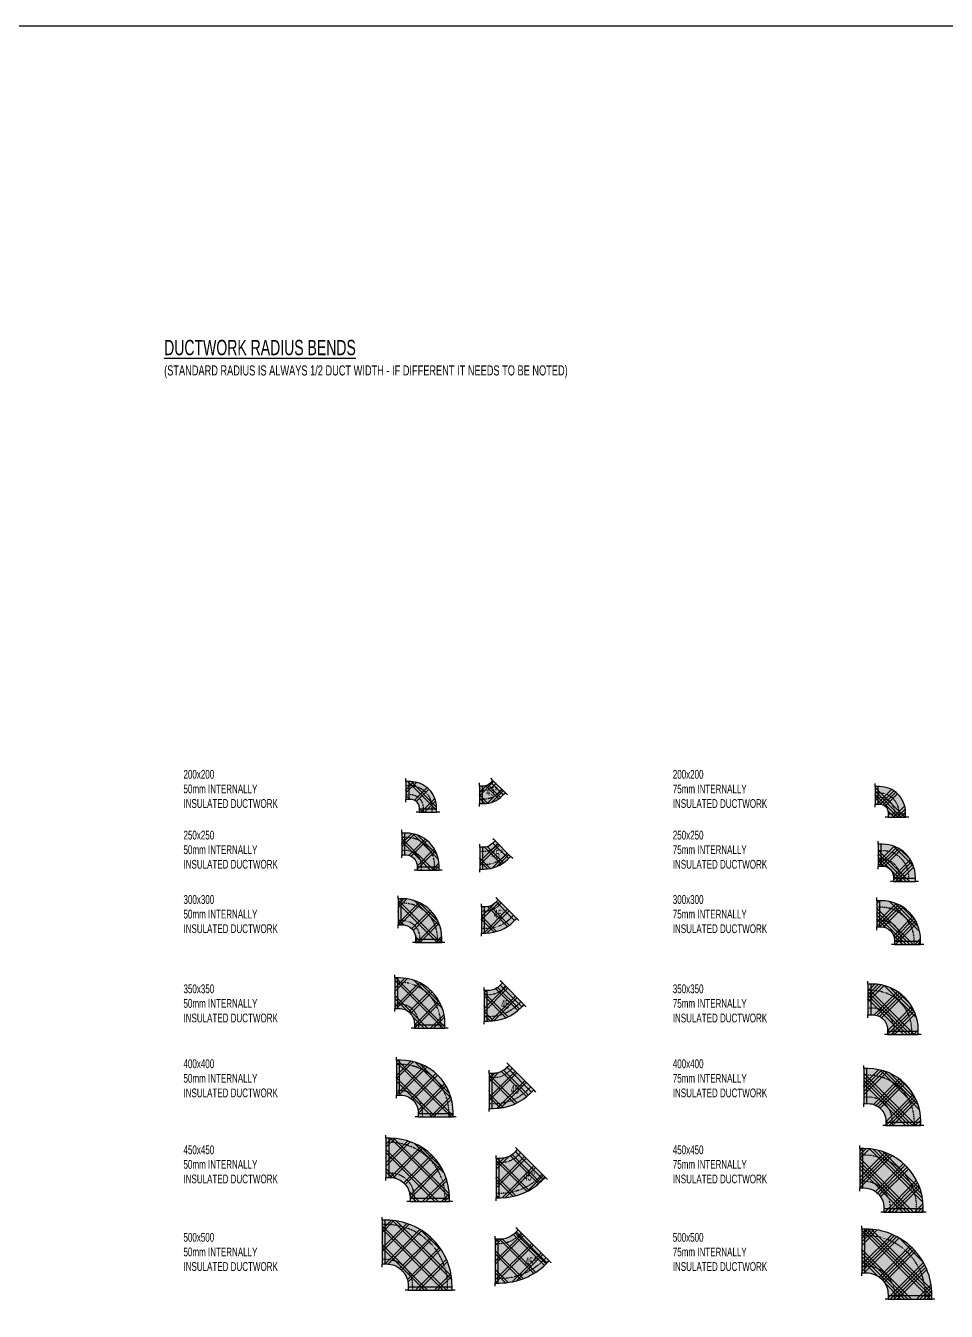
# Model space of a CAD drawing. Header units: millimetres. Extents: x 141 to 153906, y 19826 to 64501.
# Drawn here: x 111494 to 122018, y 49809 to 64501 of the extents above; entities that cross this region are included whole.
import ezdxf
from ezdxf.enums import TextEntityAlignment as Align

# ---------------------------------------------------------------- set-up
doc = ezdxf.new("R2010")
doc.units = ezdxf.units.MM
doc.linetypes.add('Ins', pattern=[1, 0.5, -0.5])
for name, color, linetype in [('Hvac-TextLabel2', 2, 'Continuous'), ('Hvacduct-sa', 160, 'Continuous'), ('Hvacduct-sa-Shading', 163, 'Continuous'), ('Hvacins', 118, 'Continuous'), ('HvacInsulation IN', 118, 'Continuous'), ('Hvactext', 7, 'Continuous')]:
    doc.layers.add(name, color=color, linetype=linetype)
doc.styles.add('Arial Narrow_1', font='ARIALN.TTF', dxfattribs={"height": 250})
doc.styles.add('HVACS', font='ARIALN.TTF', dxfattribs={"width": 0.8})
pattern_1 = [(45, (76276.46, -89129.04), (-169.70563, 169.70563), []), (45, (76316.46, -89129.04), (-169.70563, 169.70563), []), (45, (76356.46, -89129.04), (-169.70563, 169.70563), []), (45, (76396.46, -89129.04), (-169.70563, 169.70563), []), (135, (76276.46, -89129.04), (-169.70563, -169.70563), []), (135, (76316.46, -89129.04), (-169.70563, -169.70563), []), (135, (76356.46, -89129.04), (-169.70563, -169.70563), []), (135, (76396.46, -89129.04), (-169.70563, -169.70563), [])]

msp = doc.modelspace()

# ---------------------------------------------------------------- hatches: boundary and pattern name
at = {"layer": 'Hvacduct-sa-Shading'}
for points in [[(115891.4, 55862.3), (115841.4, 55862.3), (115841.4, 55662.3), (115891.4, 55662.3, -0.4142136), (115991.4, 55562.3), (115991.4, 55512.3), (116191.4, 55512.3), (116191.4, 55562.3, 0.4142136)], [(121253.2, 55805.9), (121203.2, 55805.9), (121203.2, 55605.9), (121253.2, 55605.9, -0.4142136), (121353.2, 55505.9), (121353.2, 55455.9), (121553.2, 55455.9), (121553.2, 55505.9, 0.4142136)], [(115843.7, 55274.6), (115793.7, 55274.6), (115793.7, 55024.6), (115843.7, 55024.6, -0.4142136), (115968.7, 54899.6), (115968.7, 54849.6), (116218.7, 54849.6), (116218.7, 54899.6, 0.4142136)], [(121289.1, 55146.8), (121239.1, 55146.8), (121239.1, 54896.8), (121289.1, 54896.8, -0.4142136), (121414.1, 54771.8), (121414.1, 54721.8), (121664.1, 54721.8), (121664.1, 54771.8, 0.4142136)], [(115801.2, 54523.8), (115751.2, 54523.8), (115751.2, 54223.8), (115801.2, 54223.8, -0.4142136), (115951.2, 54073.8), (115951.2, 54023.8), (116251.2, 54023.8), (116251.2, 54073.8, 0.4142136)], [(121274.7, 54501.5), (121224.7, 54501.5), (121224.7, 54201.5), (121274.7, 54201.5, -0.4142136), (121424.7, 54051.5), (121424.7, 54001.5), (121724.7, 54001.5), (121724.7, 54051.5, 0.4142136)], [(115762.2, 53620.6), (115712.2, 53620.6), (115712.2, 53270.6), (115762.2, 53270.6, -0.4142136), (115937.2, 53095.6), (115937.2, 53045.6), (116287.2, 53045.6), (116287.2, 53095.6, 0.4142136)], [(121172.4, 53548.4), (121122.4, 53548.4), (121122.4, 53198.4), (121172.4, 53198.4, -0.4142136), (121347.4, 53023.4), (121347.4, 52973.4), (121697.4, 52973.4), (121697.4, 53023.4, 0.4142136)], [(115781.3, 52679.9), (115731.3, 52679.9), (115731.3, 52279.9), (115781.3, 52279.9, -0.4142136), (115981.3, 52079.9), (115981.3, 52029.9), (116381.3, 52029.9), (116381.3, 52079.9, 0.4142136)], [(121125.9, 52582.1), (121075.9, 52582.1), (121075.9, 52182.1), (121125.9, 52182.1, -0.4142136), (121325.9, 51982.1), (121325.9, 51932.1), (121725.9, 51932.1), (121725.9, 51982.1, 0.4142136)], [(115662.3, 51787.4), (115612.3, 51787.4), (115612.3, 51337.4), (115662.3, 51337.4, -0.4142136), (115887.3, 51112.4), (115887.3, 51062.4), (116337.3, 51062.4), (116337.3, 51112.4, 0.4142136)], [(116922.5, 51556.5), (116872.5, 51556.5), (116872.5, 51106.5), (116922.5, 51106.5, 0.1989124), (117399.8, 51304.2), (117435.2, 51339.6), (117117, 51657.7), (117081.6, 51622.4, -0.1989124)], [(121079, 51668.5), (121029, 51668.5), (121029, 51218.5), (121079, 51218.5, -0.4142136), (121304, 50993.5), (121304, 50943.5), (121754, 50943.5), (121754, 50993.5, 0.4142136)], [(115617.7, 50850.2), (115567.7, 50850.2), (115567.7, 50350.2), (115617.7, 50350.2, -0.4142136), (115867.7, 50100.2), (115867.7, 50050.2), (116367.7, 50050.2), (116367.7, 50100.2, 0.4142136)], [(121102.5, 50749.1), (121052.5, 50749.1), (121052.5, 50249.1), (121102.5, 50249.1, -0.4142136), (121352.5, 49999.1), (121352.5, 49949.1), (121852.5, 49949.1), (121852.5, 49999.1, 0.4142136)]]:
    msp.add_hatch(color=256, dxfattribs=at).paths.add_polyline_path(points)
at = {"layer": 'Hvacduct-sa-Shading', "linetype": 'Continuous'}
for points in [[(116729.8, 55811.5), (116679.8, 55811.5), (116679.8, 55611.5), (116729.8, 55611.5, 0.1989124), (116941.9, 55699.4), (116977.3, 55734.7), (116835.9, 55876.1), (116800.5, 55840.8, -0.1989124)], [(116736.1, 55113.2), (116686.1, 55113.2), (116686.1, 54863.2), (116736.1, 54863.2, 0.1989124), (117001.3, 54973.1), (117036.7, 55008.4), (116859.9, 55185.2), (116824.5, 55149.8, -0.1989124)], [(116753.6, 54432.3), (116703.6, 54432.3), (116703.6, 54132.3), (116753.6, 54132.3, 0.1989124), (117071.8, 54264.1), (117107.2, 54299.4), (116895, 54511.6), (116859.7, 54476.2, -0.1989124)], [(116783.7, 53474.6), (116733.7, 53474.6), (116733.7, 53124.6), (116783.7, 53124.6, 0.1989124), (117154.9, 53278.4), (117190.3, 53313.8), (116942.8, 53561.2), (116907.4, 53525.9, -0.1989124)], [(116842.8, 52528.3), (116792.8, 52528.3), (116792.8, 52128.3), (116842.8, 52128.3, 0.1989124), (117267, 52304), (117302.4, 52339.3), (117019.5, 52622.2), (116984.2, 52586.8, -0.1989124)], [(116911.8, 50632), (116861.8, 50632), (116861.8, 50132), (116911.8, 50132, 0.1989124), (117442.1, 50351.7), (117477.4, 50387.1), (117123.9, 50740.6), (117088.5, 50705.3, -0.1989124)]]:
    msp.add_hatch(color=163, dxfattribs=at).paths.add_polyline_path(points)
at = {"layer": 'Hvacins', "linetype": 'Continuous'}
h = msp.add_hatch(dxfattribs=at)
h.set_pattern_fill('CONC_EXISTING', color=256, scale=20, angle=360, style=0)
h.set_pattern_definition([(45, (76129.82, -89129.04), (-107.76307, 107.76307), []), (45, (76165.74, -89129.04), (-107.76307, 107.76307), []), (315, (76129.82, -89129.04), (107.76307, 107.76307), []), (315, (76165.74, -89129.04), (107.76307, 107.76307), [])])
h.paths.add_polyline_path([(116729.8, 55811.5), (116679.8, 55811.5), (116679.8, 55611.5), (116729.8, 55611.5, 0.1989124), (116941.9, 55699.4), (116977.3, 55734.7), (116835.9, 55876.1), (116800.5, 55840.8, -0.1989124)])
h = msp.add_hatch(dxfattribs=at)
h.set_pattern_fill('CONC_EXISTING', color=256, scale=20, angle=360, style=0)
h.set_pattern_definition([(45, (76276.46, -89129.04), (-107.76307, 107.76307), []), (45, (76312.38, -89129.04), (-107.76307, 107.76307), []), (315, (76276.46, -89129.04), (107.76307, 107.76307), []), (315, (76312.38, -89129.04), (107.76307, 107.76307), [])])
h.paths.add_polyline_path([(116736.1, 55113.2), (116686.1, 55113.2), (116686.1, 54863.2), (116736.1, 54863.2, 0.1989124), (117001.3, 54973.1), (117036.7, 55008.4), (116859.9, 55185.2), (116824.5, 55149.8, -0.1989124)])
h = msp.add_hatch(dxfattribs=at)
h.set_pattern_fill('CONC_EXISTING', color=256, scale=20, angle=360, style=0)
h.set_pattern_definition([(45, (76276.46, -89129.04), (-107.76307, 107.76307), []), (45, (76312.38, -89129.04), (-107.76307, 107.76307), []), (315, (76276.46, -89129.04), (107.76307, 107.76307), []), (315, (76312.38, -89129.04), (107.76307, 107.76307), [])])
h.paths.add_polyline_path([(116753.6, 54432.3), (116703.6, 54432.3), (116703.6, 54132.3), (116753.6, 54132.3, 0.1989124), (117071.8, 54264.1), (117107.2, 54299.4), (116895, 54511.6), (116859.7, 54476.2, -0.1989124)])
h = msp.add_hatch(dxfattribs=at)
h.set_pattern_fill('CONC_EXISTING', color=256, scale=20, angle=360, style=0)
h.set_pattern_definition([(45, (76180.1, -89229.6), (-107.76307, 107.76307), []), (45, (76216.02, -89229.6), (-107.76307, 107.76307), []), (315, (76180.1, -89229.6), (107.76307, 107.76307), []), (315, (76216.02, -89229.6), (107.76307, 107.76307), [])])
h.paths.add_polyline_path([(116783.7, 53474.6), (116733.7, 53474.6), (116733.7, 53124.6), (116783.7, 53124.6, 0.1989124), (117154.9, 53278.4), (117190.3, 53313.8), (116942.8, 53561.2), (116907.4, 53525.9, -0.1989124)])
h = msp.add_hatch(dxfattribs=at)
h.set_pattern_fill('CONC_EXISTING', color=256, scale=20, angle=360, style=0)
h.set_pattern_definition([(45, (76276.46, -89129.04), (-107.76307, 107.76307), []), (45, (76312.38, -89129.04), (-107.76307, 107.76307), []), (315, (76276.46, -89129.04), (107.76307, 107.76307), []), (315, (76312.38, -89129.04), (107.76307, 107.76307), [])])
h.paths.add_polyline_path([(116842.8, 52528.3), (116792.8, 52528.3), (116792.8, 52128.3), (116842.8, 52128.3, 0.1989124), (117267, 52304), (117302.4, 52339.3), (117019.5, 52622.2), (116984.2, 52586.8, -0.1989124)])
at = {"layer": 'Hvacins'}
h = msp.add_hatch(dxfattribs=at)
h.set_pattern_fill('CONC_EXISTING', color=256, scale=20, style=0)
h.set_pattern_definition([(45, (76276.46, -89129.04), (-107.76307, 107.76307), []), (45, (76312.38, -89129.04), (-107.76307, 107.76307), []), (315, (76276.46, -89129.04), (107.76307, 107.76307), []), (315, (76312.38, -89129.04), (107.76307, 107.76307), [])])
h.paths.add_polyline_path([(116922.5, 51556.5), (116872.5, 51556.5), (116872.5, 51106.5), (116922.5, 51106.5, 0.1989124), (117399.8, 51304.2), (117435.2, 51339.6), (117117, 51657.7), (117081.6, 51622.4, -0.1989124)])
at = {"layer": 'Hvacins', "linetype": 'Continuous'}
h = msp.add_hatch(dxfattribs=at)
h.set_pattern_fill('CONC_EXISTING', color=256, scale=20, angle=360, style=0)
h.set_pattern_definition([(45, (76276.46, -89129.04), (-107.76307, 107.76307), []), (45, (76312.38, -89129.04), (-107.76307, 107.76307), []), (315, (76276.46, -89129.04), (107.76307, 107.76307), []), (315, (76312.38, -89129.04), (107.76307, 107.76307), [])])
h.paths.add_polyline_path([(116911.8, 50632), (116861.8, 50632), (116861.8, 50132), (116911.8, 50132, 0.1989124), (117442.1, 50351.7), (117477.4, 50387.1), (117123.9, 50740.6), (117088.5, 50705.3, -0.1989124)])
at = {"layer": 'HvacInsulation IN'}
h = msp.add_hatch(dxfattribs=at)
h.set_pattern_fill('CONC_EXISTING', color=256, scale=20, style=0)
h.set_pattern_definition([(45, (75703.5, -89329.67), (-107.76307, 107.76307), []), (45, (75739.42, -89329.67), (-107.76307, 107.76307), []), (315, (75703.5, -89329.67), (107.76307, 107.76307), []), (315, (75739.42, -89329.67), (107.76307, 107.76307), [])])
h.paths.add_polyline_path([(115891.4, 55862.3), (115841.4, 55862.3), (115841.4, 55662.3), (115891.4, 55662.3, -0.4142136), (115991.4, 55562.3), (115991.4, 55512.3), (116191.4, 55512.3), (116191.4, 55562.3, 0.4142136)])
h = msp.add_hatch(dxfattribs=at)
h.set_pattern_fill('INS100I', color=256, scale=40, style=0)
h.set_pattern_definition(pattern_1)
h.paths.add_polyline_path([(121253.2, 55805.9), (121203.2, 55805.9), (121203.2, 55605.9), (121253.2, 55605.9, -0.4142136), (121353.2, 55505.9), (121353.2, 55455.9), (121553.2, 55455.9), (121553.2, 55505.9, 0.4142136)])
h = msp.add_hatch(dxfattribs=at)
h.set_pattern_fill('CONC_EXISTING', color=256, scale=20, style=0)
h.set_pattern_definition([(45, (75394.35, -89129.04), (-107.76307, 107.76307), []), (45, (75430.27, -89129.04), (-107.76307, 107.76307), []), (315, (75394.35, -89129.04), (107.76307, 107.76307), []), (315, (75430.27, -89129.04), (107.76307, 107.76307), [])])
h.paths.add_polyline_path([(115843.7, 55274.6), (115793.7, 55274.6), (115793.7, 55024.6), (115843.7, 55024.6, -0.4142136), (115968.7, 54899.6), (115968.7, 54849.6), (116218.7, 54849.6), (116218.7, 54899.6, 0.4142136)])
h = msp.add_hatch(dxfattribs=at)
h.set_pattern_fill('INS100I', color=256, scale=40, style=0)
h.set_pattern_definition(pattern_1)
h.paths.add_polyline_path([(121289.1, 55146.8), (121239.1, 55146.8), (121239.1, 54896.8), (121289.1, 54896.8, -0.4142136), (121414.1, 54771.8), (121414.1, 54721.8), (121664.1, 54721.8), (121664.1, 54771.8, 0.4142136)])
h = msp.add_hatch(dxfattribs=at)
h.set_pattern_fill('CONC_EXISTING', color=256, scale=20, style=0)
h.set_pattern_definition([(45, (75454.57, -89292), (-107.76307, 107.76307), []), (45, (75490.49, -89292), (-107.76307, 107.76307), []), (315, (75454.57, -89292), (107.76307, 107.76307), []), (315, (75490.49, -89292), (107.76307, 107.76307), [])])
h.paths.add_polyline_path([(115801.2, 54523.8), (115751.2, 54523.8), (115751.2, 54223.8), (115801.2, 54223.8, -0.4142136), (115951.2, 54073.8), (115951.2, 54023.8), (116251.2, 54023.8), (116251.2, 54073.8, 0.4142136)])
h = msp.add_hatch(dxfattribs=at)
h.set_pattern_fill('INS100I', color=256, scale=40, style=0)
h.set_pattern_definition(pattern_1)
h.paths.add_polyline_path([(121274.7, 54501.5), (121224.7, 54501.5), (121224.7, 54201.5), (121274.7, 54201.5, -0.4142136), (121424.7, 54051.5), (121424.7, 54001.5), (121724.7, 54001.5), (121724.7, 54051.5, 0.4142136)])
h = msp.add_hatch(dxfattribs=at)
h.set_pattern_fill('CONC_EXISTING', color=256, scale=20, style=0)
h.set_pattern_definition([(45, (75458.11, -89129.04), (-107.76307, 107.76307), []), (45, (75494.03, -89129.04), (-107.76307, 107.76307), []), (315, (75458.11, -89129.04), (107.76307, 107.76307), []), (315, (75494.03, -89129.04), (107.76307, 107.76307), [])])
h.paths.add_polyline_path([(115762.2, 53620.6), (115712.2, 53620.6), (115712.2, 53270.6), (115762.2, 53270.6, -0.4142136), (115937.2, 53095.6), (115937.2, 53045.6), (116287.2, 53045.6), (116287.2, 53095.6, 0.4142136)])
h = msp.add_hatch(dxfattribs=at)
h.set_pattern_fill('INS100I', color=256, scale=40, style=0)
h.set_pattern_definition(pattern_1)
h.paths.add_polyline_path([(121172.4, 53548.4), (121122.4, 53548.4), (121122.4, 53198.4), (121172.4, 53198.4, -0.4142136), (121347.4, 53023.4), (121347.4, 52973.4), (121697.4, 52973.4), (121697.4, 53023.4, 0.4142136)])
h = msp.add_hatch(dxfattribs=at)
h.set_pattern_fill('CONC_EXISTING', color=256, scale=20, style=0)
h.set_pattern_definition([(45, (75180.37, -89129.04), (-107.76307, 107.76307), []), (45, (75216.29, -89129.04), (-107.76307, 107.76307), []), (315, (75180.37, -89129.04), (107.76307, 107.76307), []), (315, (75216.29, -89129.04), (107.76307, 107.76307), [])])
h.paths.add_polyline_path([(115781.3, 52679.9), (115731.3, 52679.9), (115731.3, 52279.9), (115781.3, 52279.9, -0.4142136), (115981.3, 52079.9), (115981.3, 52029.9), (116381.3, 52029.9), (116381.3, 52079.9, 0.4142136)])
h = msp.add_hatch(dxfattribs=at)
h.set_pattern_fill('INS100I', color=256, scale=40, style=0)
h.set_pattern_definition(pattern_1)
h.paths.add_polyline_path([(121125.9, 52582.1), (121075.9, 52582.1), (121075.9, 52182.1), (121125.9, 52182.1, -0.4142136), (121325.9, 51982.1), (121325.9, 51932.1), (121725.9, 51932.1), (121725.9, 51982.1, 0.4142136)])
h = msp.add_hatch(dxfattribs=at)
h.set_pattern_fill('CONC_EXISTING', color=256, scale=20, style=0)
h.set_pattern_definition([(45, (75259.73, -89282.79), (-107.76307, 107.76307), []), (45, (75295.65, -89282.79), (-107.76307, 107.76307), []), (315, (75259.73, -89282.79), (107.76307, 107.76307), []), (315, (75295.65, -89282.79), (107.76307, 107.76307), [])])
h.paths.add_polyline_path([(115662.3, 51787.4), (115612.3, 51787.4), (115612.3, 51337.4), (115662.3, 51337.4, -0.4142136), (115887.3, 51112.4), (115887.3, 51062.4), (116337.3, 51062.4), (116337.3, 51112.4, 0.4142136)])
h = msp.add_hatch(dxfattribs=at)
h.set_pattern_fill('INS100I', color=256, scale=40, style=0)
h.set_pattern_definition(pattern_1)
h.paths.add_polyline_path([(121079, 51668.5), (121029, 51668.5), (121029, 51218.5), (121079, 51218.5, -0.4142136), (121304, 50993.5), (121304, 50943.5), (121754, 50943.5), (121754, 50993.5, 0.4142136)])
h = msp.add_hatch(dxfattribs=at)
h.set_pattern_fill('CONC_EXISTING', color=256, scale=20, style=0)
h.set_pattern_definition([(45, (75051.42, -89129.04), (-107.76307, 107.76307), []), (45, (75087.34, -89129.04), (-107.76307, 107.76307), []), (315, (75051.42, -89129.04), (107.76307, 107.76307), []), (315, (75087.34, -89129.04), (107.76307, 107.76307), [])])
h.paths.add_polyline_path([(115617.7, 50850.2), (115567.7, 50850.2), (115567.7, 50350.2), (115617.7, 50350.2, -0.4142136), (115867.7, 50100.2), (115867.7, 50050.2), (116367.7, 50050.2), (116367.7, 50100.2, 0.4142136)])
h = msp.add_hatch(dxfattribs=at)
h.set_pattern_fill('INS100I', color=256, scale=40, style=0)
h.set_pattern_definition(pattern_1)
h.paths.add_polyline_path([(121102.5, 50749.1), (121052.5, 50749.1), (121052.5, 50249.1), (121102.5, 50249.1, -0.4142136), (121352.5, 49999.1), (121352.5, 49949.1), (121852.5, 49949.1), (121852.5, 49999.1, 0.4142136)])

# ---------------------------------------------------------------- linework, layer by layer
msp.add_lwpolyline([(92147.1, 64500.7), (153906.1, 64500.7), (153906.1, 19825.7), (92147.1, 19825.7)], close=True)
for p in [(115841.4, 55762.3), (116679.8, 55711.5), (121203.2, 55705.9), (115793.7, 55149.6), (116686.1, 54988.2), (121239.1, 55021.8), (115751.2, 54373.8), (116703.6, 54282.3), (121224.7, 54351.5), (115712.2, 53445.6), (121122.4, 53373.4), (116733.7, 53299.6), (115731.3, 52479.9), (116792.8, 52328.3), (121075.9, 52382.1), (115612.3, 51562.4), (121029, 51443.5), (116872.5, 51331.5), (115567.7, 50600.2), (121052.5, 50499.1), (116861.8, 50382)]:
    msp.add_point(p)
at = {"layer": 'Hvacduct-sa', "flags": 128}
for points in [[(115841.4, 55627.3), (115841.4, 55662.3), (115876.4, 55662.3), (115876.4, 55862.3), (115841.4, 55862.3), (115841.4, 55897.3)], [(121203.2, 55570.9), (121203.2, 55605.9), (121238.2, 55605.9), (121238.2, 55805.9), (121203.2, 55805.9), (121203.2, 55840.9)], [(116226.4, 55512.3), (116191.4, 55512.3), (116191.4, 55547.3), (115991.4, 55547.3), (115991.4, 55512.3), (115956.4, 55512.3)], [(121588.2, 55455.9), (121553.2, 55455.9), (121553.2, 55490.9), (121353.2, 55490.9), (121353.2, 55455.9), (121318.2, 55455.9)], [(115793.7, 54989.6), (115793.7, 55024.6), (115828.7, 55024.6), (115828.7, 55274.6), (115793.7, 55274.6), (115793.7, 55309.6)], [(121239.1, 54861.8), (121239.1, 54896.8), (121274.1, 54896.8), (121274.1, 55146.8), (121239.1, 55146.8), (121239.1, 55181.8)], [(116253.7, 54849.6), (116218.7, 54849.6), (116218.7, 54884.6), (115968.7, 54884.6), (115968.7, 54849.6), (115933.7, 54849.6)], [(121699.1, 54721.8), (121664.1, 54721.8), (121664.1, 54756.8), (121414.1, 54756.8), (121414.1, 54721.8), (121379.1, 54721.8)], [(115751.2, 54188.8), (115751.2, 54223.8), (115786.2, 54223.8), (115786.2, 54523.8), (115751.2, 54523.8), (115751.2, 54558.8)], [(121224.7, 54166.5), (121224.7, 54201.5), (121259.7, 54201.5), (121259.7, 54501.5), (121224.7, 54501.5), (121224.7, 54536.5)], [(116286.2, 54023.8), (116251.2, 54023.8), (116251.2, 54058.8), (115951.2, 54058.8), (115951.2, 54023.8), (115916.2, 54023.8)], [(121759.7, 54001.5), (121724.7, 54001.5), (121724.7, 54036.5), (121424.7, 54036.5), (121424.7, 54001.5), (121389.7, 54001.5)], [(115712.2, 53235.6), (115712.2, 53270.6), (115747.2, 53270.6), (115747.2, 53620.6), (115712.2, 53620.6), (115712.2, 53655.6)], [(121122.4, 53163.4), (121122.4, 53198.4), (121157.4, 53198.4), (121157.4, 53548.4), (121122.4, 53548.4), (121122.4, 53583.4)], [(116322.2, 53045.6), (116287.2, 53045.6), (116287.2, 53080.6), (115937.2, 53080.6), (115937.2, 53045.6), (115902.2, 53045.6)], [(121732.4, 52973.4), (121697.4, 52973.4), (121697.4, 53008.4), (121347.4, 53008.4), (121347.4, 52973.4), (121312.4, 52973.4)], [(115731.3, 52244.9), (115731.3, 52279.9), (115766.3, 52279.9), (115766.3, 52679.9), (115731.3, 52679.9), (115731.3, 52714.9)], [(121075.9, 52147.1), (121075.9, 52182.1), (121110.9, 52182.1), (121110.9, 52582.1), (121075.9, 52582.1), (121075.9, 52617.1)], [(116416.3, 52029.9), (116381.3, 52029.9), (116381.3, 52064.9), (115981.3, 52064.9), (115981.3, 52029.9), (115946.3, 52029.9)], [(121760.9, 51932.1), (121725.9, 51932.1), (121725.9, 51967.1), (121325.9, 51967.1), (121325.9, 51932.1), (121290.9, 51932.1)], [(115612.3, 51302.4), (115612.3, 51337.4), (115647.3, 51337.4), (115647.3, 51787.4), (115612.3, 51787.4), (115612.3, 51822.4)], [(116872.5, 51071.5), (116872.5, 51106.5), (116907.5, 51106.5), (116907.5, 51556.5), (116872.5, 51556.5), (116872.5, 51591.5)], [(117459.9, 51314.8), (117435.2, 51339.6), (117410.4, 51314.8), (117092.2, 51633), (117117, 51657.7), (117092.2, 51682.5)], [(121029, 51183.5), (121029, 51218.5), (121064, 51218.5), (121064, 51668.5), (121029, 51668.5), (121029, 51703.5)], [(116372.3, 51062.4), (116337.3, 51062.4), (116337.3, 51097.4), (115887.3, 51097.4), (115887.3, 51062.4), (115852.3, 51062.4)], [(115567.7, 50315.2), (115567.7, 50350.2), (115602.7, 50350.2), (115602.7, 50850.2), (115567.7, 50850.2), (115567.7, 50885.2)], [(121789, 50943.5), (121754, 50943.5), (121754, 50978.5), (121304, 50978.5), (121304, 50943.5), (121269, 50943.5)], [(121052.5, 50214.1), (121052.5, 50249.1), (121087.5, 50249.1), (121087.5, 50749.1), (121052.5, 50749.1), (121052.5, 50784.1)], [(116402.7, 50050.2), (116367.7, 50050.2), (116367.7, 50085.2), (115867.7, 50085.2), (115867.7, 50050.2), (115832.7, 50050.2)], [(121887.5, 49949.1), (121852.5, 49949.1), (121852.5, 49984.1), (121352.5, 49984.1), (121352.5, 49949.1), (121317.5, 49949.1)]]:
    msp.add_lwpolyline(points, dxfattribs=at)
for points in [[(115891.4, 55862.3), (115841.4, 55862.3), (115841.4, 55662.3), (115891.4, 55662.3, -0.4142136), (115991.4, 55562.3), (115991.4, 55512.3), (116191.4, 55512.3), (116191.4, 55562.3, 0.4142136), (115891.4, 55862.3)], [(121253.2, 55805.9), (121203.2, 55805.9), (121203.2, 55605.9), (121253.2, 55605.9, -0.4142136), (121353.2, 55505.9), (121353.2, 55455.9), (121553.2, 55455.9), (121553.2, 55505.9, 0.4142136), (121253.2, 55805.9)], [(115843.7, 55274.6), (115793.7, 55274.6), (115793.7, 55024.6), (115843.7, 55024.6, -0.4142136), (115968.7, 54899.6), (115968.7, 54849.6), (116218.7, 54849.6), (116218.7, 54899.6, 0.4142136), (115843.7, 55274.6)], [(121289.1, 55146.8), (121239.1, 55146.8), (121239.1, 54896.8), (121289.1, 54896.8, -0.4142136), (121414.1, 54771.8), (121414.1, 54721.8), (121664.1, 54721.8), (121664.1, 54771.8, 0.4142136), (121289.1, 55146.8)], [(115801.2, 54523.8), (115751.2, 54523.8), (115751.2, 54223.8), (115801.2, 54223.8, -0.4142136), (115951.2, 54073.8), (115951.2, 54023.8), (116251.2, 54023.8), (116251.2, 54073.8, 0.4142136), (115801.2, 54523.8)], [(121274.7, 54501.5), (121224.7, 54501.5), (121224.7, 54201.5), (121274.7, 54201.5, -0.4142136), (121424.7, 54051.5), (121424.7, 54001.5), (121724.7, 54001.5), (121724.7, 54051.5, 0.4142136), (121274.7, 54501.5)], [(115762.2, 53620.6), (115712.2, 53620.6), (115712.2, 53270.6), (115762.2, 53270.6, -0.4142136), (115937.2, 53095.6), (115937.2, 53045.6), (116287.2, 53045.6), (116287.2, 53095.6, 0.4142136), (115762.2, 53620.6)], [(121172.4, 53548.4), (121122.4, 53548.4), (121122.4, 53198.4), (121172.4, 53198.4, -0.4142136), (121347.4, 53023.4), (121347.4, 52973.4), (121697.4, 52973.4), (121697.4, 53023.4, 0.4142136), (121172.4, 53548.4)], [(115781.3, 52679.9), (115731.3, 52679.9), (115731.3, 52279.9), (115781.3, 52279.9, -0.4142136), (115981.3, 52079.9), (115981.3, 52029.9), (116381.3, 52029.9), (116381.3, 52079.9, 0.4142136), (115781.3, 52679.9)], [(121125.9, 52582.1), (121075.9, 52582.1), (121075.9, 52182.1), (121125.9, 52182.1, -0.4142136), (121325.9, 51982.1), (121325.9, 51932.1), (121725.9, 51932.1), (121725.9, 51982.1, 0.4142136), (121125.9, 52582.1)], [(115662.3, 51787.4), (115612.3, 51787.4), (115612.3, 51337.4), (115662.3, 51337.4, -0.4142136), (115887.3, 51112.4), (115887.3, 51062.4), (116337.3, 51062.4), (116337.3, 51112.4, 0.4142136), (115662.3, 51787.4)], [(116922.5, 51556.5), (116872.5, 51556.5), (116872.5, 51106.5), (116922.5, 51106.5, 0.1989124), (117399.8, 51304.2), (117435.2, 51339.6), (117117, 51657.7), (117081.6, 51622.4, -0.1989124), (116922.5, 51556.5)], [(121079, 51668.5), (121029, 51668.5), (121029, 51218.5), (121079, 51218.5, -0.4142136), (121304, 50993.5), (121304, 50943.5), (121754, 50943.5), (121754, 50993.5, 0.4142136), (121079, 51668.5)], [(115617.7, 50850.2), (115567.7, 50850.2), (115567.7, 50350.2), (115617.7, 50350.2, -0.4142136), (115867.7, 50100.2), (115867.7, 50050.2), (116367.7, 50050.2), (116367.7, 50100.2, 0.4142136), (115617.7, 50850.2)], [(121102.5, 50749.1), (121052.5, 50749.1), (121052.5, 50249.1), (121102.5, 50249.1, -0.4142136), (121352.5, 49999.1), (121352.5, 49949.1), (121852.5, 49949.1), (121852.5, 49999.1, 0.4142136), (121102.5, 50749.1)]]:
    msp.add_lwpolyline(points, format="xyb", close=True, dxfattribs=at)
at = {"layer": 'Hvacduct-sa', "color": 160, "linetype": 'Continuous', "flags": 128}
for points in [[(116729.8, 55811.5), (116679.8, 55811.5), (116679.8, 55611.5), (116729.8, 55611.5, 0.1989124), (116941.9, 55699.4), (116977.3, 55734.7), (116835.9, 55876.1), (116800.5, 55840.8, -0.1989124), (116729.8, 55811.5)], [(116736.1, 55113.2), (116686.1, 55113.2), (116686.1, 54863.2), (116736.1, 54863.2, 0.1989124), (117001.3, 54973.1), (117036.7, 55008.4), (116859.9, 55185.2), (116824.5, 55149.8, -0.1989124), (116736.1, 55113.2)], [(116753.6, 54432.3), (116703.6, 54432.3), (116703.6, 54132.3), (116753.6, 54132.3, 0.1989124), (117071.8, 54264.1), (117107.2, 54299.4), (116895, 54511.6), (116859.7, 54476.2, -0.1989124), (116753.6, 54432.3)], [(116783.7, 53474.6), (116733.7, 53474.6), (116733.7, 53124.6), (116783.7, 53124.6, 0.1989124), (117154.9, 53278.4), (117190.3, 53313.8), (116942.8, 53561.2), (116907.4, 53525.9, -0.1989124), (116783.7, 53474.6)], [(116842.8, 52528.3), (116792.8, 52528.3), (116792.8, 52128.3), (116842.8, 52128.3, 0.1989124), (117267, 52304), (117302.4, 52339.3), (117019.5, 52622.2), (116984.2, 52586.8, -0.1989124), (116842.8, 52528.3)], [(116911.8, 50632), (116861.8, 50632), (116861.8, 50132), (116911.8, 50132, 0.1989124), (117442.1, 50351.7), (117477.4, 50387.1), (117123.9, 50740.6), (117088.5, 50705.3, -0.1989124), (116911.8, 50632)]]:
    msp.add_lwpolyline(points, format="xyb", close=True, dxfattribs=at)
at = {"layer": 'Hvacduct-sa', "color": 8, "linetype": 'Continuous', "flags": 128}
for points in [[(116679.8, 55576.5), (116679.8, 55611.5), (116714.8, 55611.5), (116714.8, 55811.5), (116679.8, 55811.5), (116679.8, 55846.5)], [(117002, 55710), (116977.3, 55734.7), (116952.5, 55710), (116811.1, 55851.4), (116835.9, 55876.1), (116811.1, 55900.9)], [(116686.1, 54828.2), (116686.1, 54863.2), (116721.1, 54863.2), (116721.1, 55113.2), (116686.1, 55113.2), (116686.1, 55148.2)], [(117061.4, 54983.7), (117036.7, 55008.4), (117011.9, 54983.7), (116835.1, 55160.5), (116859.9, 55185.2), (116835.1, 55210)], [(117131.9, 54274.7), (117107.2, 54299.4), (117082.4, 54274.7), (116870.3, 54486.8), (116895, 54511.6), (116870.3, 54536.3)], [(116703.6, 54097.3), (116703.6, 54132.3), (116738.6, 54132.3), (116738.6, 54432.3), (116703.6, 54432.3), (116703.6, 54467.3)], [(116733.7, 53089.6), (116733.7, 53124.6), (116768.7, 53124.6), (116768.7, 53474.6), (116733.7, 53474.6), (116733.7, 53509.6)], [(117215, 53289), (117190.3, 53313.8), (117165.5, 53289), (116918, 53536.5), (116942.8, 53561.2), (116918, 53586)], [(117327.1, 52314.6), (117302.4, 52339.3), (117277.6, 52314.6), (116994.8, 52597.4), (117019.5, 52622.2), (116994.8, 52646.9)], [(116792.8, 52093.3), (116792.8, 52128.3), (116827.8, 52128.3), (116827.8, 52528.3), (116792.8, 52528.3), (116792.8, 52563.3)], [(117502.2, 50362.3), (117477.4, 50387.1), (117452.7, 50362.3), (117099.1, 50715.9), (117123.9, 50740.6), (117099.1, 50765.4)], [(116861.8, 50097), (116861.8, 50132), (116896.8, 50132), (116896.8, 50632), (116861.8, 50632), (116861.8, 50667)]]:
    msp.add_lwpolyline(points, dxfattribs=at)
at = {"layer": 'Hvacins', "linetype": 'Ins', "flags": 128}
for points in [[(116871.2, 55840.8), (116835.9, 55805.4, -0.1989124), (116729.8, 55761.5), (116679.8, 55761.5)], [(116141.4, 55512.3), (116141.4, 55562.3, 0.4142136), (115891.4, 55812.3), (115841.4, 55812.3)], [(116041.4, 55512.3), (116041.4, 55562.3, 0.4142136), (115891.4, 55712.3), (115841.4, 55712.3)], [(116941.9, 55770.1), (116906.6, 55734.7, -0.1989124), (116729.8, 55661.5), (116679.8, 55661.5)], [(121478.2, 55455.9), (121478.2, 55505.9, 0.4142136), (121253.2, 55730.9), (121203.2, 55730.9)], [(121428.2, 55455.9), (121428.2, 55505.9, 0.4142136), (121253.2, 55680.9), (121203.2, 55680.9)], [(116168.7, 54849.6), (116168.7, 54899.6, 0.4142136), (115843.7, 55224.6), (115793.7, 55224.6)], [(116895.2, 55149.8), (116859.9, 55114.5, -0.1989124), (116736.1, 55063.2), (116686.1, 55063.2)], [(116018.7, 54849.6), (116018.7, 54899.6, 0.4142136), (115843.7, 55074.6), (115793.7, 55074.6)], [(117001.3, 55043.8), (116965.9, 55008.4, -0.1989124), (116736.1, 54913.2), (116686.1, 54913.2)], [(121589.1, 54721.8), (121589.1, 54771.8, 0.4142136), (121289.1, 55071.8), (121239.1, 55071.8)], [(121489.1, 54721.8), (121489.1, 54771.8, 0.4142136), (121289.1, 54971.8), (121239.1, 54971.8)], [(116201.2, 54023.8), (116201.2, 54073.8, 0.4142136), (115801.2, 54473.8), (115751.2, 54473.8)], [(116930.4, 54476.2), (116895, 54440.9, -0.1989124), (116753.6, 54382.3), (116703.6, 54382.3)], [(121649.7, 54001.5), (121649.7, 54051.5, 0.4142136), (121274.7, 54426.5), (121224.7, 54426.5)], [(116001.2, 54023.8), (116001.2, 54073.8, 0.4142136), (115801.2, 54273.8), (115751.2, 54273.8)], [(117071.8, 54334.8), (117036.5, 54299.4, -0.1989124), (116753.6, 54182.3), (116703.6, 54182.3)], [(121499.7, 54001.5), (121499.7, 54051.5, 0.4142136), (121274.7, 54276.5), (121224.7, 54276.5)], [(116237.2, 53045.6), (116237.2, 53095.6, 0.4142136), (115762.2, 53570.6), (115712.2, 53570.6)], [(116978.1, 53525.9), (116942.8, 53490.5, -0.1989124), (116783.7, 53424.6), (116733.7, 53424.6)], [(117154.9, 53349.1), (117119.6, 53313.8, -0.1989124), (116783.7, 53174.6), (116733.7, 53174.6)], [(121622.4, 52973.4), (121622.4, 53023.4, 0.4142136), (121172.4, 53473.4), (121122.4, 53473.4)], [(115987.2, 53045.6), (115987.2, 53095.6, 0.4142136), (115762.2, 53320.6), (115712.2, 53320.6)], [(121422.4, 52973.4), (121422.4, 53023.4, 0.4142136), (121172.4, 53273.4), (121122.4, 53273.4)], [(116331.3, 52029.9), (116331.3, 52079.9, 0.4142136), (115781.3, 52629.9), (115731.3, 52629.9)], [(117054.9, 52586.8), (117019.5, 52551.5, -0.1989124), (116842.8, 52478.3), (116792.8, 52478.3)], [(121650.9, 51932.1), (121650.9, 51982.1, 0.4142136), (121125.9, 52507.1), (121075.9, 52507.1)], [(116031.3, 52029.9), (116031.3, 52079.9, 0.4142136), (115781.3, 52329.9), (115731.3, 52329.9)], [(117267, 52374.7), (117231.7, 52339.3, -0.1989124), (116842.8, 52178.3), (116792.8, 52178.3)], [(121400.9, 51932.1), (121400.9, 51982.1, 0.4142136), (121125.9, 52257.1), (121075.9, 52257.1)], [(116287.3, 51062.4), (116287.3, 51112.4, 0.4142136), (115662.3, 51737.4), (115612.3, 51737.4)], [(117152.3, 51622.4), (117117, 51587, -0.1989124), (116922.5, 51506.5), (116872.5, 51506.5)], [(121679, 50943.5), (121679, 50993.5, 0.4142136), (121079, 51593.5), (121029, 51593.5)], [(115937.3, 51062.4), (115937.3, 51112.4, 0.4142136), (115662.3, 51387.4), (115612.3, 51387.4)], [(117399.8, 51374.9), (117364.4, 51339.6, -0.1989124), (116922.5, 51156.5), (116872.5, 51156.5)], [(121379, 50943.5), (121379, 50993.5, 0.4142136), (121079, 51293.5), (121029, 51293.5)], [(116317.7, 50050.2), (116317.7, 50100.2, 0.4142136), (115617.7, 50800.2), (115567.7, 50800.2)], [(117159.2, 50705.3), (117123.9, 50669.9, -0.1989124), (116911.8, 50582), (116861.8, 50582)], [(121777.5, 49949.1), (121777.5, 49999.1, 0.4142136), (121102.5, 50674.1), (121052.5, 50674.1)], [(115917.7, 50050.2), (115917.7, 50100.2, 0.4142136), (115617.7, 50400.2), (115567.7, 50400.2)], [(117442.1, 50422.4), (117406.7, 50387.1, -0.1989124), (116911.8, 50182), (116861.8, 50182)], [(121427.5, 49949.1), (121427.5, 49999.1, 0.4142136), (121102.5, 50324.1), (121052.5, 50324.1)]]:
    msp.add_lwpolyline(points, format="xyb", dxfattribs=at)

# ---------------------------------------------------------------- texts
at = {"layer": 'Hvac-TextLabel2', "color": 2, "insert": (113076.7, 60910.5, 100.5), "char_height": 175, "attachment_point": 1, "style": 'Arial Narrow_1'}
msp.add_mtext_dynamic_manual_height_columns('{\\L\\W0.8;DUCTWORK RADIUS BENDS}\\W0.8;\\P{\\C3;\\H0.657143x;(STANDARD RADIUS IS ALWAYS 1/2 DUCT WIDTH - IF DIFFERENT IT NEEDS TO BE NOTED)}\\T0.8;\\P', width=10937.185, gutter_width=1, heights=[0], dxfattribs=at)
at = {"layer": 'Hvactext', "color": 7, "linetype": 'Continuous', "style": 'HVACS', "width": 0.7}
for p in [(116826, 55751.5), (116887.2, 55033.5), (116913.6, 54350.3), (116995.3, 53317.9), (117106.4, 52346.7), (117270.6, 50374.5)]:
    msp.add_text('45%%d', height=100, dxfattribs=at).set_placement(p, align=Align.MIDDLE)
at = {"layer": 'Hvactext', "style": 'HVACS', "width": 0.7}
msp.add_text('45%%d', height=100, dxfattribs=at).set_placement((117251.4, 51352.5), align=Align.MIDDLE)
at = {"layer": 'Hvactext', "char_height": 100, "width": 4256.046, "attachment_point": 1, "style": 'Arial Narrow_1'}
for s, insert in [('\\W0.8;200x200 \\P50mm INTERNALLY \\PINSULATED DUCTWORK\\P', (113297.6, 55995.6, 100.5)), ('\\W0.8;200x200 \\P75mm INTERNALLY \\PINSULATED DUCTWORK\\P', (118891.1, 55995.4, 100.5)), ('\\W0.8;250x250 \\P50mm INTERNALLY \\PINSULATED DUCTWORK\\P', (113297.6, 55301.1, 100.5)), ('\\W0.8;250x250 \\P75mm INTERNALLY \\PINSULATED DUCTWORK\\P', (118891.1, 55300.9, 100.5)), ('\\W0.8;300x300 \\P50mm INTERNALLY \\PINSULATED DUCTWORK\\P', (113297.6, 54565, 100.5)), ('\\W0.8;300x300 \\P75mm INTERNALLY \\PINSULATED DUCTWORK\\P', (118891.1, 54564.9, 100.5)), ('\\W0.8;350x350 \\P50mm INTERNALLY \\PINSULATED DUCTWORK\\P', (113297.6, 53544.4, 100.5)), ('\\W0.8;350x350 \\P75mm INTERNALLY \\PINSULATED DUCTWORK\\P', (118891.1, 53544.2, 100.5)), ('\\W0.8;400x400 \\P50mm INTERNALLY \\PINSULATED DUCTWORK\\P', (113297.6, 52688.4, 100.5)), ('\\W0.8;400x400 \\P75mm INTERNALLY \\PINSULATED DUCTWORK\\P', (118891.1, 52688.2, 100.5)), ('\\W0.8;450x450 \\P50mm INTERNALLY \\PINSULATED DUCTWORK\\P', (113297.6, 51704.8, 100.5)), ('\\W0.8;450x450 \\P75mm INTERNALLY \\PINSULATED DUCTWORK\\P', (118891.1, 51704.7, 100.5)), ('\\W0.8;500x500 \\P50mm INTERNALLY \\PINSULATED DUCTWORK\\P', (113297.6, 50704.3, 100.5)), ('\\W0.8;500x500 \\P75mm INTERNALLY \\PINSULATED DUCTWORK\\P', (118891.1, 50704.2, 100.5))]:
    msp.add_mtext(s, dxfattribs=dict(at, insert=insert))

doc.saveas('drawing.dxf')
